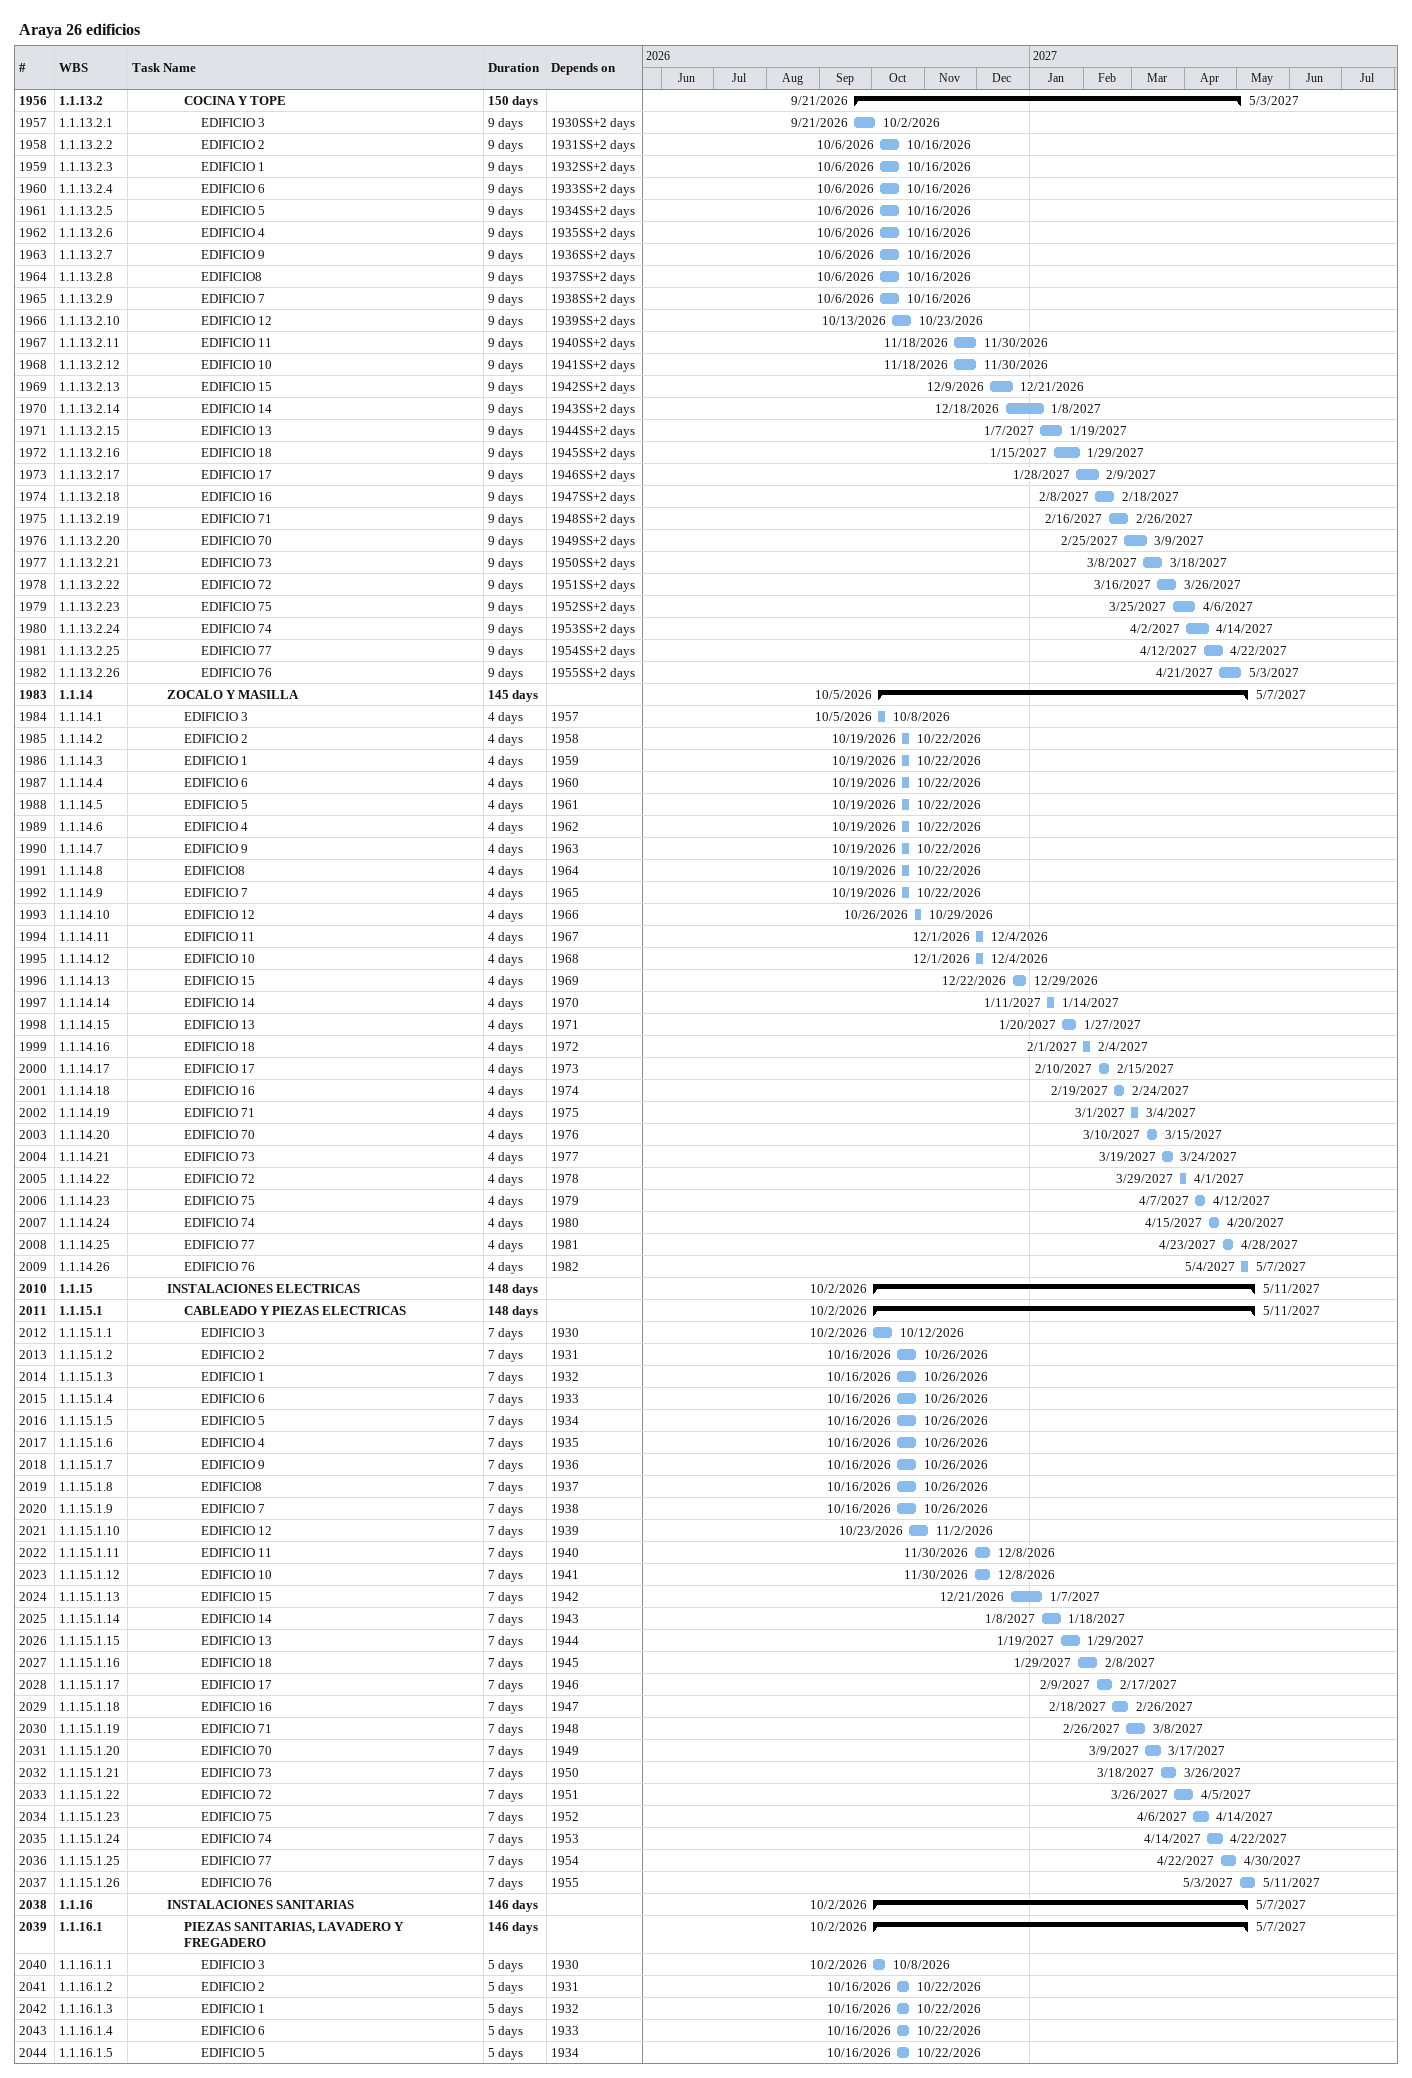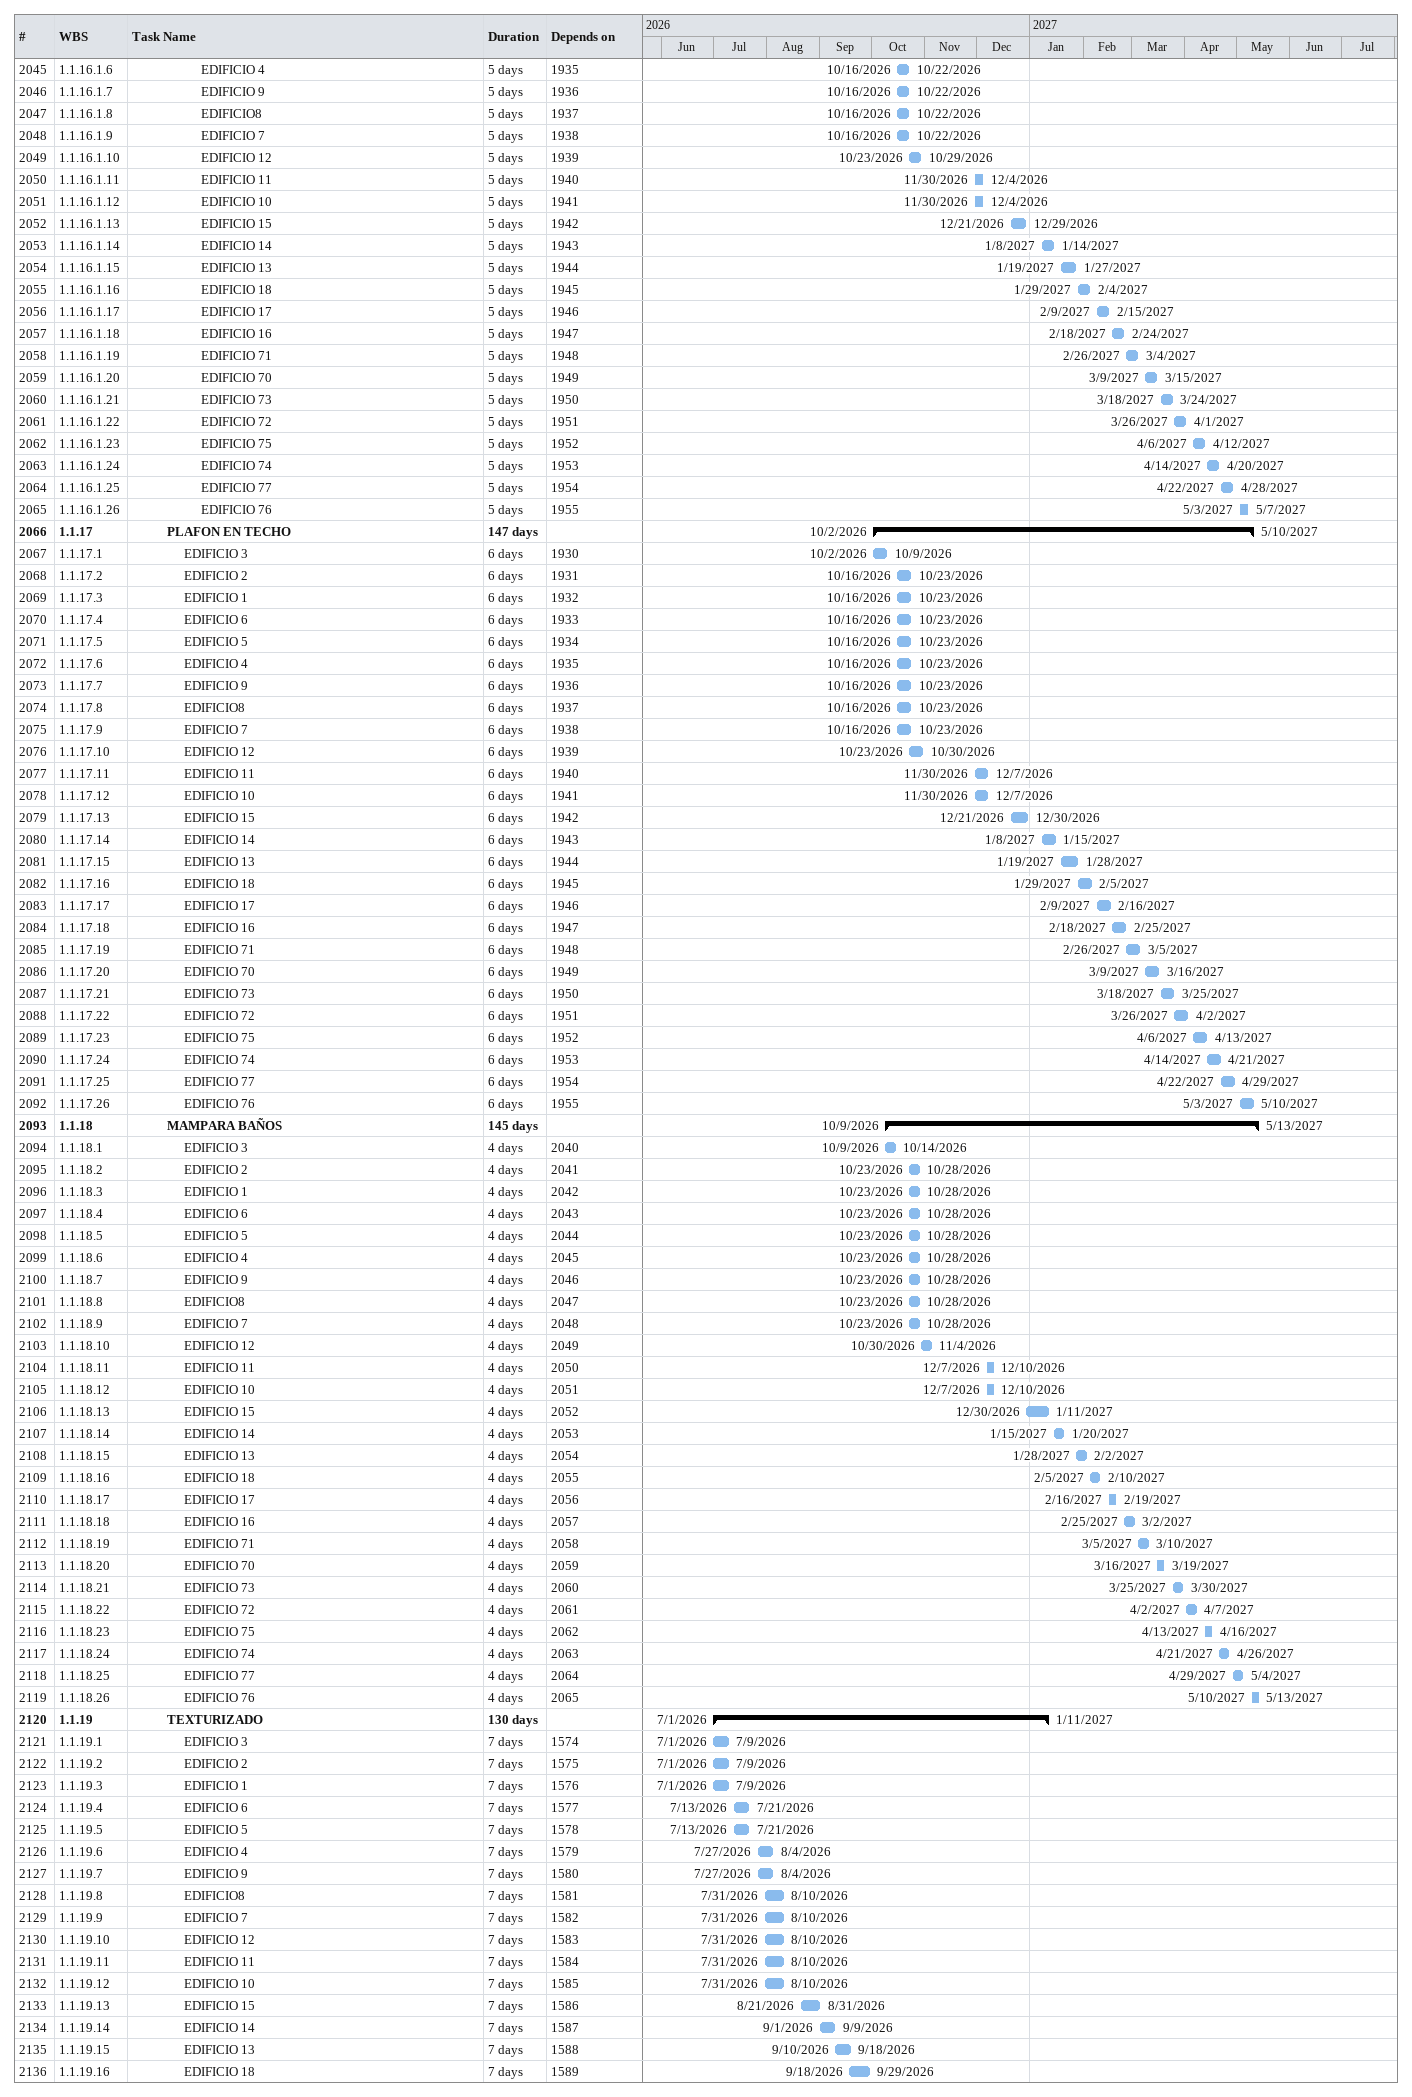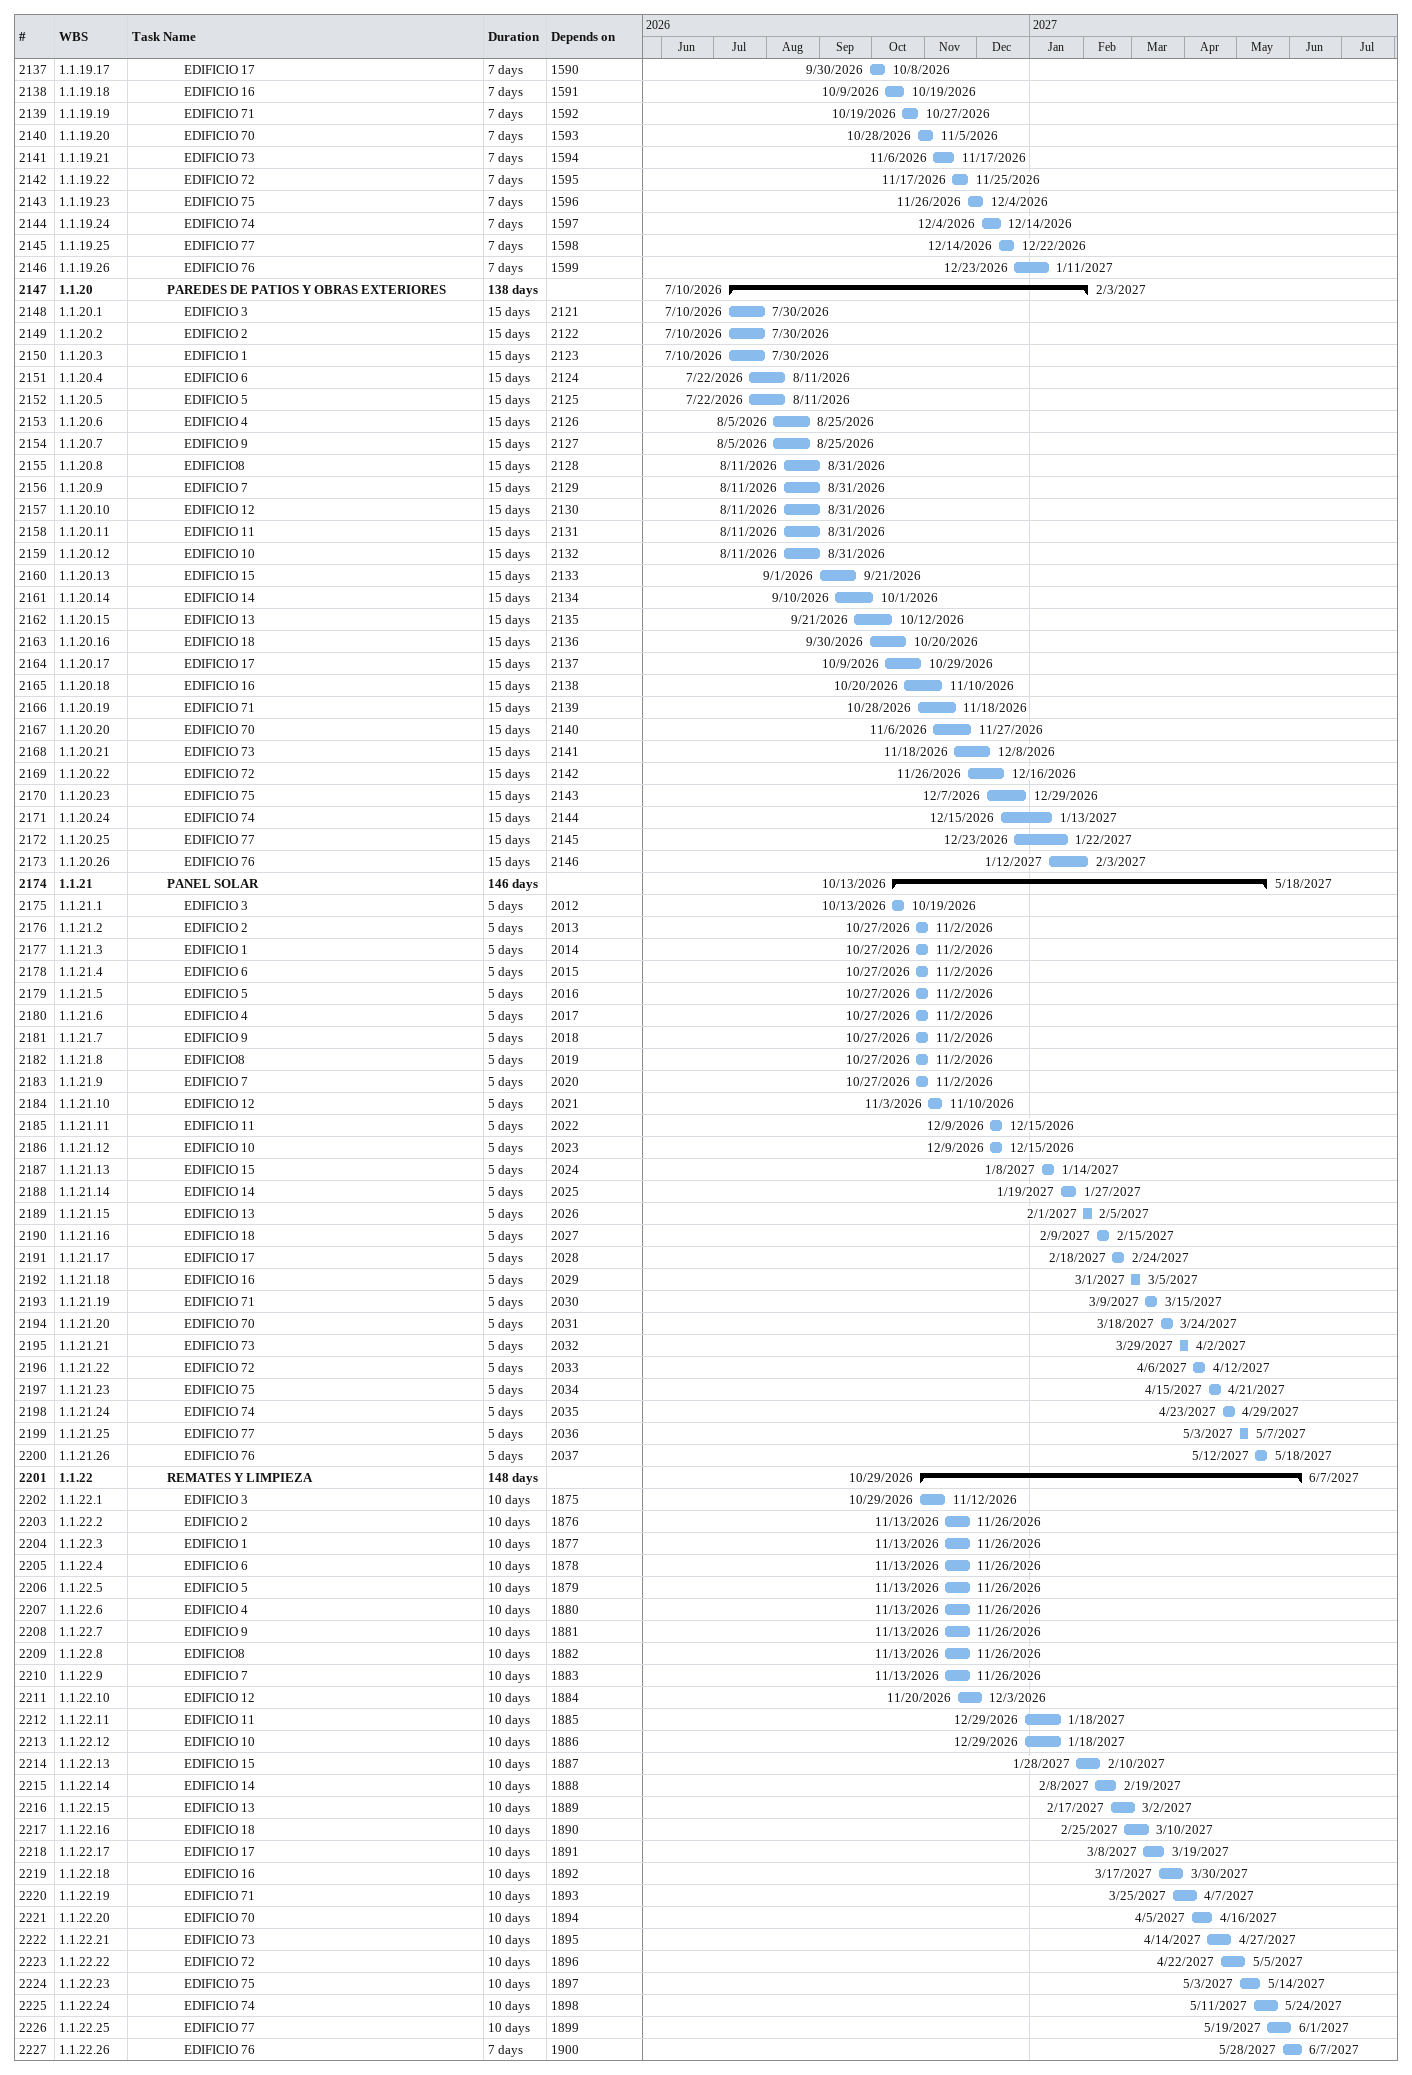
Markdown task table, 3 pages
Araya 26 edificios

| ID | WBS | Task | Duration | Start | Finish | Predecessors |
|---|---|---|---|---|---|---|
| 1956 | 1.1.13.2 | **COCINA Y TOPE** | 150d | 2026-09-21 | 2027-05-03 |  |
| 1957 | 1.1.13.2.1 | EDIFICIO 3 | 9d | 2026-09-21 | 2026-10-02 | 1930SS+2d |
| 1958 | 1.1.13.2.2 | EDIFICIO 2 | 9d | 2026-10-06 | 2026-10-16 | 1931SS+2d |
| 1959 | 1.1.13.2.3 | EDIFICIO 1 | 9d | 2026-10-06 | 2026-10-16 | 1932SS+2d |
| 1960 | 1.1.13.2.4 | EDIFICIO 6 | 9d | 2026-10-06 | 2026-10-16 | 1933SS+2d |
| 1961 | 1.1.13.2.5 | EDIFICIO 5 | 9d | 2026-10-06 | 2026-10-16 | 1934SS+2d |
| 1962 | 1.1.13.2.6 | EDIFICIO 4 | 9d | 2026-10-06 | 2026-10-16 | 1935SS+2d |
| 1963 | 1.1.13.2.7 | EDIFICIO 9 | 9d | 2026-10-06 | 2026-10-16 | 1936SS+2d |
| 1964 | 1.1.13.2.8 | EDIFICIO8 | 9d | 2026-10-06 | 2026-10-16 | 1937SS+2d |
| 1965 | 1.1.13.2.9 | EDIFICIO 7 | 9d | 2026-10-06 | 2026-10-16 | 1938SS+2d |
| 1966 | 1.1.13.2.10 | EDIFICIO 12 | 9d | 2026-10-13 | 2026-10-23 | 1939SS+2d |
| 1967 | 1.1.13.2.11 | EDIFICIO 11 | 9d | 2026-11-18 | 2026-11-30 | 1940SS+2d |
| 1968 | 1.1.13.2.12 | EDIFICIO 10 | 9d | 2026-11-18 | 2026-11-30 | 1941SS+2d |
| 1969 | 1.1.13.2.13 | EDIFICIO 15 | 9d | 2026-12-09 | 2026-12-21 | 1942SS+2d |
| 1970 | 1.1.13.2.14 | EDIFICIO 14 | 9d | 2026-12-18 | 2027-01-08 | 1943SS+2d |
| 1971 | 1.1.13.2.15 | EDIFICIO 13 | 9d | 2027-01-07 | 2027-01-19 | 1944SS+2d |
| 1972 | 1.1.13.2.16 | EDIFICIO 18 | 9d | 2027-01-15 | 2027-01-29 | 1945SS+2d |
| 1973 | 1.1.13.2.17 | EDIFICIO 17 | 9d | 2027-01-28 | 2027-02-09 | 1946SS+2d |
| 1974 | 1.1.13.2.18 | EDIFICIO 16 | 9d | 2027-02-08 | 2027-02-18 | 1947SS+2d |
| 1975 | 1.1.13.2.19 | EDIFICIO 71 | 9d | 2027-02-16 | 2027-02-26 | 1948SS+2d |
| 1976 | 1.1.13.2.20 | EDIFICIO 70 | 9d | 2027-02-25 | 2027-03-09 | 1949SS+2d |
| 1977 | 1.1.13.2.21 | EDIFICIO 73 | 9d | 2027-03-08 | 2027-03-18 | 1950SS+2d |
| 1978 | 1.1.13.2.22 | EDIFICIO 72 | 9d | 2027-03-16 | 2027-03-26 | 1951SS+2d |
| 1979 | 1.1.13.2.23 | EDIFICIO 75 | 9d | 2027-03-25 | 2027-04-06 | 1952SS+2d |
| 1980 | 1.1.13.2.24 | EDIFICIO 74 | 9d | 2027-04-02 | 2027-04-14 | 1953SS+2d |
| 1981 | 1.1.13.2.25 | EDIFICIO 77 | 9d | 2027-04-12 | 2027-04-22 | 1954SS+2d |
| 1982 | 1.1.13.2.26 | EDIFICIO 76 | 9d | 2027-04-21 | 2027-05-03 | 1955SS+2d |
| 1983 | 1.1.14 | **ZOCALO Y MASILLA** | 145d | 2026-10-05 | 2027-05-07 |  |
| 1984 | 1.1.14.1 | EDIFICIO 3 | 4d | 2026-10-05 | 2026-10-08 | 1957 |
| 1985 | 1.1.14.2 | EDIFICIO 2 | 4d | 2026-10-19 | 2026-10-22 | 1958 |
| 1986 | 1.1.14.3 | EDIFICIO 1 | 4d | 2026-10-19 | 2026-10-22 | 1959 |
| 1987 | 1.1.14.4 | EDIFICIO 6 | 4d | 2026-10-19 | 2026-10-22 | 1960 |
| 1988 | 1.1.14.5 | EDIFICIO 5 | 4d | 2026-10-19 | 2026-10-22 | 1961 |
| 1989 | 1.1.14.6 | EDIFICIO 4 | 4d | 2026-10-19 | 2026-10-22 | 1962 |
| 1990 | 1.1.14.7 | EDIFICIO 9 | 4d | 2026-10-19 | 2026-10-22 | 1963 |
| 1991 | 1.1.14.8 | EDIFICIO8 | 4d | 2026-10-19 | 2026-10-22 | 1964 |
| 1992 | 1.1.14.9 | EDIFICIO 7 | 4d | 2026-10-19 | 2026-10-22 | 1965 |
| 1993 | 1.1.14.10 | EDIFICIO 12 | 4d | 2026-10-26 | 2026-10-29 | 1966 |
| 1994 | 1.1.14.11 | EDIFICIO 11 | 4d | 2026-12-01 | 2026-12-04 | 1967 |
| 1995 | 1.1.14.12 | EDIFICIO 10 | 4d | 2026-12-01 | 2026-12-04 | 1968 |
| 1996 | 1.1.14.13 | EDIFICIO 15 | 4d | 2026-12-22 | 2026-12-29 | 1969 |
| 1997 | 1.1.14.14 | EDIFICIO 14 | 4d | 2027-01-11 | 2027-01-14 | 1970 |
| 1998 | 1.1.14.15 | EDIFICIO 13 | 4d | 2027-01-20 | 2027-01-27 | 1971 |
| 1999 | 1.1.14.16 | EDIFICIO 18 | 4d | 2027-02-01 | 2027-02-04 | 1972 |
| 2000 | 1.1.14.17 | EDIFICIO 17 | 4d | 2027-02-10 | 2027-02-15 | 1973 |
| 2001 | 1.1.14.18 | EDIFICIO 16 | 4d | 2027-02-19 | 2027-02-24 | 1974 |
| 2002 | 1.1.14.19 | EDIFICIO 71 | 4d | 2027-03-01 | 2027-03-04 | 1975 |
| 2003 | 1.1.14.20 | EDIFICIO 70 | 4d | 2027-03-10 | 2027-03-15 | 1976 |
| 2004 | 1.1.14.21 | EDIFICIO 73 | 4d | 2027-03-19 | 2027-03-24 | 1977 |
| 2005 | 1.1.14.22 | EDIFICIO 72 | 4d | 2027-03-29 | 2027-04-01 | 1978 |
| 2006 | 1.1.14.23 | EDIFICIO 75 | 4d | 2027-04-07 | 2027-04-12 | 1979 |
| 2007 | 1.1.14.24 | EDIFICIO 74 | 4d | 2027-04-15 | 2027-04-20 | 1980 |
| 2008 | 1.1.14.25 | EDIFICIO 77 | 4d | 2027-04-23 | 2027-04-28 | 1981 |
| 2009 | 1.1.14.26 | EDIFICIO 76 | 4d | 2027-05-04 | 2027-05-07 | 1982 |
| 2010 | 1.1.15 | **INSTALACIONES ELECTRICAS** | 148d | 2026-10-02 | 2027-05-11 |  |
| 2011 | 1.1.15.1 | **CABLEADO Y PIEZAS ELECTRICAS** | 148d | 2026-10-02 | 2027-05-11 |  |
| 2012 | 1.1.15.1.1 | EDIFICIO 3 | 7d | 2026-10-02 | 2026-10-12 | 1930 |
| 2013 | 1.1.15.1.2 | EDIFICIO 2 | 7d | 2026-10-16 | 2026-10-26 | 1931 |
| 2014 | 1.1.15.1.3 | EDIFICIO 1 | 7d | 2026-10-16 | 2026-10-26 | 1932 |
| 2015 | 1.1.15.1.4 | EDIFICIO 6 | 7d | 2026-10-16 | 2026-10-26 | 1933 |
| 2016 | 1.1.15.1.5 | EDIFICIO 5 | 7d | 2026-10-16 | 2026-10-26 | 1934 |
| 2017 | 1.1.15.1.6 | EDIFICIO 4 | 7d | 2026-10-16 | 2026-10-26 | 1935 |
| 2018 | 1.1.15.1.7 | EDIFICIO 9 | 7d | 2026-10-16 | 2026-10-26 | 1936 |
| 2019 | 1.1.15.1.8 | EDIFICIO8 | 7d | 2026-10-16 | 2026-10-26 | 1937 |
| 2020 | 1.1.15.1.9 | EDIFICIO 7 | 7d | 2026-10-16 | 2026-10-26 | 1938 |
| 2021 | 1.1.15.1.10 | EDIFICIO 12 | 7d | 2026-10-23 | 2026-11-02 | 1939 |
| 2022 | 1.1.15.1.11 | EDIFICIO 11 | 7d | 2026-11-30 | 2026-12-08 | 1940 |
| 2023 | 1.1.15.1.12 | EDIFICIO 10 | 7d | 2026-11-30 | 2026-12-08 | 1941 |
| 2024 | 1.1.15.1.13 | EDIFICIO 15 | 7d | 2026-12-21 | 2027-01-07 | 1942 |
| 2025 | 1.1.15.1.14 | EDIFICIO 14 | 7d | 2027-01-08 | 2027-01-18 | 1943 |
| 2026 | 1.1.15.1.15 | EDIFICIO 13 | 7d | 2027-01-19 | 2027-01-29 | 1944 |
| 2027 | 1.1.15.1.16 | EDIFICIO 18 | 7d | 2027-01-29 | 2027-02-08 | 1945 |
| 2028 | 1.1.15.1.17 | EDIFICIO 17 | 7d | 2027-02-09 | 2027-02-17 | 1946 |
| 2029 | 1.1.15.1.18 | EDIFICIO 16 | 7d | 2027-02-18 | 2027-02-26 | 1947 |
| 2030 | 1.1.15.1.19 | EDIFICIO 71 | 7d | 2027-02-26 | 2027-03-08 | 1948 |
| 2031 | 1.1.15.1.20 | EDIFICIO 70 | 7d | 2027-03-09 | 2027-03-17 | 1949 |
| 2032 | 1.1.15.1.21 | EDIFICIO 73 | 7d | 2027-03-18 | 2027-03-26 | 1950 |
| 2033 | 1.1.15.1.22 | EDIFICIO 72 | 7d | 2027-03-26 | 2027-04-05 | 1951 |
| 2034 | 1.1.15.1.23 | EDIFICIO 75 | 7d | 2027-04-06 | 2027-04-14 | 1952 |
| 2035 | 1.1.15.1.24 | EDIFICIO 74 | 7d | 2027-04-14 | 2027-04-22 | 1953 |
| 2036 | 1.1.15.1.25 | EDIFICIO 77 | 7d | 2027-04-22 | 2027-04-30 | 1954 |
| 2037 | 1.1.15.1.26 | EDIFICIO 76 | 7d | 2027-05-03 | 2027-05-11 | 1955 |
| 2038 | 1.1.16 | **INSTALACIONES SANITARIAS** | 146d | 2026-10-02 | 2027-05-07 |  |
| 2039 | 1.1.16.1 | **PIEZAS SANITARIAS, LAVADERO Y FREGADERO** | 146d | 2026-10-02 | 2027-05-07 |  |
| 2040 | 1.1.16.1.1 | EDIFICIO 3 | 5d | 2026-10-02 | 2026-10-08 | 1930 |
| 2041 | 1.1.16.1.2 | EDIFICIO 2 | 5d | 2026-10-16 | 2026-10-22 | 1931 |
| 2042 | 1.1.16.1.3 | EDIFICIO 1 | 5d | 2026-10-16 | 2026-10-22 | 1932 |
| 2043 | 1.1.16.1.4 | EDIFICIO 6 | 5d | 2026-10-16 | 2026-10-22 | 1933 |
| 2044 | 1.1.16.1.5 | EDIFICIO 5 | 5d | 2026-10-16 | 2026-10-22 | 1934 |
| 2045 | 1.1.16.1.6 | EDIFICIO 4 | 5d | 2026-10-16 | 2026-10-22 | 1935 |
| 2046 | 1.1.16.1.7 | EDIFICIO 9 | 5d | 2026-10-16 | 2026-10-22 | 1936 |
| 2047 | 1.1.16.1.8 | EDIFICIO8 | 5d | 2026-10-16 | 2026-10-22 | 1937 |
| 2048 | 1.1.16.1.9 | EDIFICIO 7 | 5d | 2026-10-16 | 2026-10-22 | 1938 |
| 2049 | 1.1.16.1.10 | EDIFICIO 12 | 5d | 2026-10-23 | 2026-10-29 | 1939 |
| 2050 | 1.1.16.1.11 | EDIFICIO 11 | 5d | 2026-11-30 | 2026-12-04 | 1940 |
| 2051 | 1.1.16.1.12 | EDIFICIO 10 | 5d | 2026-11-30 | 2026-12-04 | 1941 |
| 2052 | 1.1.16.1.13 | EDIFICIO 15 | 5d | 2026-12-21 | 2026-12-29 | 1942 |
| 2053 | 1.1.16.1.14 | EDIFICIO 14 | 5d | 2027-01-08 | 2027-01-14 | 1943 |
| 2054 | 1.1.16.1.15 | EDIFICIO 13 | 5d | 2027-01-19 | 2027-01-27 | 1944 |
| 2055 | 1.1.16.1.16 | EDIFICIO 18 | 5d | 2027-01-29 | 2027-02-04 | 1945 |
| 2056 | 1.1.16.1.17 | EDIFICIO 17 | 5d | 2027-02-09 | 2027-02-15 | 1946 |
| 2057 | 1.1.16.1.18 | EDIFICIO 16 | 5d | 2027-02-18 | 2027-02-24 | 1947 |
| 2058 | 1.1.16.1.19 | EDIFICIO 71 | 5d | 2027-02-26 | 2027-03-04 | 1948 |
| 2059 | 1.1.16.1.20 | EDIFICIO 70 | 5d | 2027-03-09 | 2027-03-15 | 1949 |
| 2060 | 1.1.16.1.21 | EDIFICIO 73 | 5d | 2027-03-18 | 2027-03-24 | 1950 |
| 2061 | 1.1.16.1.22 | EDIFICIO 72 | 5d | 2027-03-26 | 2027-04-01 | 1951 |
| 2062 | 1.1.16.1.23 | EDIFICIO 75 | 5d | 2027-04-06 | 2027-04-12 | 1952 |
| 2063 | 1.1.16.1.24 | EDIFICIO 74 | 5d | 2027-04-14 | 2027-04-20 | 1953 |
| 2064 | 1.1.16.1.25 | EDIFICIO 77 | 5d | 2027-04-22 | 2027-04-28 | 1954 |
| 2065 | 1.1.16.1.26 | EDIFICIO 76 | 5d | 2027-05-03 | 2027-05-07 | 1955 |
| 2066 | 1.1.17 | **PLAFON EN TECHO** | 147d | 2026-10-02 | 2027-05-10 |  |
| 2067 | 1.1.17.1 | EDIFICIO 3 | 6d | 2026-10-02 | 2026-10-09 | 1930 |
| 2068 | 1.1.17.2 | EDIFICIO 2 | 6d | 2026-10-16 | 2026-10-23 | 1931 |
| 2069 | 1.1.17.3 | EDIFICIO 1 | 6d | 2026-10-16 | 2026-10-23 | 1932 |
| 2070 | 1.1.17.4 | EDIFICIO 6 | 6d | 2026-10-16 | 2026-10-23 | 1933 |
| 2071 | 1.1.17.5 | EDIFICIO 5 | 6d | 2026-10-16 | 2026-10-23 | 1934 |
| 2072 | 1.1.17.6 | EDIFICIO 4 | 6d | 2026-10-16 | 2026-10-23 | 1935 |
| 2073 | 1.1.17.7 | EDIFICIO 9 | 6d | 2026-10-16 | 2026-10-23 | 1936 |
| 2074 | 1.1.17.8 | EDIFICIO8 | 6d | 2026-10-16 | 2026-10-23 | 1937 |
| 2075 | 1.1.17.9 | EDIFICIO 7 | 6d | 2026-10-16 | 2026-10-23 | 1938 |
| 2076 | 1.1.17.10 | EDIFICIO 12 | 6d | 2026-10-23 | 2026-10-30 | 1939 |
| 2077 | 1.1.17.11 | EDIFICIO 11 | 6d | 2026-11-30 | 2026-12-07 | 1940 |
| 2078 | 1.1.17.12 | EDIFICIO 10 | 6d | 2026-11-30 | 2026-12-07 | 1941 |
| 2079 | 1.1.17.13 | EDIFICIO 15 | 6d | 2026-12-21 | 2026-12-30 | 1942 |
| 2080 | 1.1.17.14 | EDIFICIO 14 | 6d | 2027-01-08 | 2027-01-15 | 1943 |
| 2081 | 1.1.17.15 | EDIFICIO 13 | 6d | 2027-01-19 | 2027-01-28 | 1944 |
| 2082 | 1.1.17.16 | EDIFICIO 18 | 6d | 2027-01-29 | 2027-02-05 | 1945 |
| 2083 | 1.1.17.17 | EDIFICIO 17 | 6d | 2027-02-09 | 2027-02-16 | 1946 |
| 2084 | 1.1.17.18 | EDIFICIO 16 | 6d | 2027-02-18 | 2027-02-25 | 1947 |
| 2085 | 1.1.17.19 | EDIFICIO 71 | 6d | 2027-02-26 | 2027-03-05 | 1948 |
| 2086 | 1.1.17.20 | EDIFICIO 70 | 6d | 2027-03-09 | 2027-03-16 | 1949 |
| 2087 | 1.1.17.21 | EDIFICIO 73 | 6d | 2027-03-18 | 2027-03-25 | 1950 |
| 2088 | 1.1.17.22 | EDIFICIO 72 | 6d | 2027-03-26 | 2027-04-02 | 1951 |
| 2089 | 1.1.17.23 | EDIFICIO 75 | 6d | 2027-04-06 | 2027-04-13 | 1952 |
| 2090 | 1.1.17.24 | EDIFICIO 74 | 6d | 2027-04-14 | 2027-04-21 | 1953 |
| 2091 | 1.1.17.25 | EDIFICIO 77 | 6d | 2027-04-22 | 2027-04-29 | 1954 |
| 2092 | 1.1.17.26 | EDIFICIO 76 | 6d | 2027-05-03 | 2027-05-10 | 1955 |
| 2093 | 1.1.18 | **MAMPARA BAÑOS** | 145d | 2026-10-09 | 2027-05-13 |  |
| 2094 | 1.1.18.1 | EDIFICIO 3 | 4d | 2026-10-09 | 2026-10-14 | 2040 |
| 2095 | 1.1.18.2 | EDIFICIO 2 | 4d | 2026-10-23 | 2026-10-28 | 2041 |
| 2096 | 1.1.18.3 | EDIFICIO 1 | 4d | 2026-10-23 | 2026-10-28 | 2042 |
| 2097 | 1.1.18.4 | EDIFICIO 6 | 4d | 2026-10-23 | 2026-10-28 | 2043 |
| 2098 | 1.1.18.5 | EDIFICIO 5 | 4d | 2026-10-23 | 2026-10-28 | 2044 |
| 2099 | 1.1.18.6 | EDIFICIO 4 | 4d | 2026-10-23 | 2026-10-28 | 2045 |
| 2100 | 1.1.18.7 | EDIFICIO 9 | 4d | 2026-10-23 | 2026-10-28 | 2046 |
| 2101 | 1.1.18.8 | EDIFICIO8 | 4d | 2026-10-23 | 2026-10-28 | 2047 |
| 2102 | 1.1.18.9 | EDIFICIO 7 | 4d | 2026-10-23 | 2026-10-28 | 2048 |
| 2103 | 1.1.18.10 | EDIFICIO 12 | 4d | 2026-10-30 | 2026-11-04 | 2049 |
| 2104 | 1.1.18.11 | EDIFICIO 11 | 4d | 2026-12-07 | 2026-12-10 | 2050 |
| 2105 | 1.1.18.12 | EDIFICIO 10 | 4d | 2026-12-07 | 2026-12-10 | 2051 |
| 2106 | 1.1.18.13 | EDIFICIO 15 | 4d | 2026-12-30 | 2027-01-11 | 2052 |
| 2107 | 1.1.18.14 | EDIFICIO 14 | 4d | 2027-01-15 | 2027-01-20 | 2053 |
| 2108 | 1.1.18.15 | EDIFICIO 13 | 4d | 2027-01-28 | 2027-02-02 | 2054 |
| 2109 | 1.1.18.16 | EDIFICIO 18 | 4d | 2027-02-05 | 2027-02-10 | 2055 |
| 2110 | 1.1.18.17 | EDIFICIO 17 | 4d | 2027-02-16 | 2027-02-19 | 2056 |
| 2111 | 1.1.18.18 | EDIFICIO 16 | 4d | 2027-02-25 | 2027-03-02 | 2057 |
| 2112 | 1.1.18.19 | EDIFICIO 71 | 4d | 2027-03-05 | 2027-03-10 | 2058 |
| 2113 | 1.1.18.20 | EDIFICIO 70 | 4d | 2027-03-16 | 2027-03-19 | 2059 |
| 2114 | 1.1.18.21 | EDIFICIO 73 | 4d | 2027-03-25 | 2027-03-30 | 2060 |
| 2115 | 1.1.18.22 | EDIFICIO 72 | 4d | 2027-04-02 | 2027-04-07 | 2061 |
| 2116 | 1.1.18.23 | EDIFICIO 75 | 4d | 2027-04-13 | 2027-04-16 | 2062 |
| 2117 | 1.1.18.24 | EDIFICIO 74 | 4d | 2027-04-21 | 2027-04-26 | 2063 |
| 2118 | 1.1.18.25 | EDIFICIO 77 | 4d | 2027-04-29 | 2027-05-04 | 2064 |
| 2119 | 1.1.18.26 | EDIFICIO 76 | 4d | 2027-05-10 | 2027-05-13 | 2065 |
| 2120 | 1.1.19 | **TEXTURIZADO** | 130d | 2026-07-01 | 2027-01-11 |  |
| 2121 | 1.1.19.1 | EDIFICIO 3 | 7d | 2026-07-01 | 2026-07-09 | 1574 |
| 2122 | 1.1.19.2 | EDIFICIO 2 | 7d | 2026-07-01 | 2026-07-09 | 1575 |
| 2123 | 1.1.19.3 | EDIFICIO 1 | 7d | 2026-07-01 | 2026-07-09 | 1576 |
| 2124 | 1.1.19.4 | EDIFICIO 6 | 7d | 2026-07-13 | 2026-07-21 | 1577 |
| 2125 | 1.1.19.5 | EDIFICIO 5 | 7d | 2026-07-13 | 2026-07-21 | 1578 |
| 2126 | 1.1.19.6 | EDIFICIO 4 | 7d | 2026-07-27 | 2026-08-04 | 1579 |
| 2127 | 1.1.19.7 | EDIFICIO 9 | 7d | 2026-07-27 | 2026-08-04 | 1580 |
| 2128 | 1.1.19.8 | EDIFICIO8 | 7d | 2026-07-31 | 2026-08-10 | 1581 |
| 2129 | 1.1.19.9 | EDIFICIO 7 | 7d | 2026-07-31 | 2026-08-10 | 1582 |
| 2130 | 1.1.19.10 | EDIFICIO 12 | 7d | 2026-07-31 | 2026-08-10 | 1583 |
| 2131 | 1.1.19.11 | EDIFICIO 11 | 7d | 2026-07-31 | 2026-08-10 | 1584 |
| 2132 | 1.1.19.12 | EDIFICIO 10 | 7d | 2026-07-31 | 2026-08-10 | 1585 |
| 2133 | 1.1.19.13 | EDIFICIO 15 | 7d | 2026-08-21 | 2026-08-31 | 1586 |
| 2134 | 1.1.19.14 | EDIFICIO 14 | 7d | 2026-09-01 | 2026-09-09 | 1587 |
| 2135 | 1.1.19.15 | EDIFICIO 13 | 7d | 2026-09-10 | 2026-09-18 | 1588 |
| 2136 | 1.1.19.16 | EDIFICIO 18 | 7d | 2026-09-18 | 2026-09-29 | 1589 |
| 2137 | 1.1.19.17 | EDIFICIO 17 | 7d | 2026-09-30 | 2026-10-08 | 1590 |
| 2138 | 1.1.19.18 | EDIFICIO 16 | 7d | 2026-10-09 | 2026-10-19 | 1591 |
| 2139 | 1.1.19.19 | EDIFICIO 71 | 7d | 2026-10-19 | 2026-10-27 | 1592 |
| 2140 | 1.1.19.20 | EDIFICIO 70 | 7d | 2026-10-28 | 2026-11-05 | 1593 |
| 2141 | 1.1.19.21 | EDIFICIO 73 | 7d | 2026-11-06 | 2026-11-17 | 1594 |
| 2142 | 1.1.19.22 | EDIFICIO 72 | 7d | 2026-11-17 | 2026-11-25 | 1595 |
| 2143 | 1.1.19.23 | EDIFICIO 75 | 7d | 2026-11-26 | 2026-12-04 | 1596 |
| 2144 | 1.1.19.24 | EDIFICIO 74 | 7d | 2026-12-04 | 2026-12-14 | 1597 |
| 2145 | 1.1.19.25 | EDIFICIO 77 | 7d | 2026-12-14 | 2026-12-22 | 1598 |
| 2146 | 1.1.19.26 | EDIFICIO 76 | 7d | 2026-12-23 | 2027-01-11 | 1599 |
| 2147 | 1.1.20 | **PAREDES DE PATIOS Y OBRAS EXTERIORES** | 138d | 2026-07-10 | 2027-02-03 |  |
| 2148 | 1.1.20.1 | EDIFICIO 3 | 15d | 2026-07-10 | 2026-07-30 | 2121 |
| 2149 | 1.1.20.2 | EDIFICIO 2 | 15d | 2026-07-10 | 2026-07-30 | 2122 |
| 2150 | 1.1.20.3 | EDIFICIO 1 | 15d | 2026-07-10 | 2026-07-30 | 2123 |
| 2151 | 1.1.20.4 | EDIFICIO 6 | 15d | 2026-07-22 | 2026-08-11 | 2124 |
| 2152 | 1.1.20.5 | EDIFICIO 5 | 15d | 2026-07-22 | 2026-08-11 | 2125 |
| 2153 | 1.1.20.6 | EDIFICIO 4 | 15d | 2026-08-05 | 2026-08-25 | 2126 |
| 2154 | 1.1.20.7 | EDIFICIO 9 | 15d | 2026-08-05 | 2026-08-25 | 2127 |
| 2155 | 1.1.20.8 | EDIFICIO8 | 15d | 2026-08-11 | 2026-08-31 | 2128 |
| 2156 | 1.1.20.9 | EDIFICIO 7 | 15d | 2026-08-11 | 2026-08-31 | 2129 |
| 2157 | 1.1.20.10 | EDIFICIO 12 | 15d | 2026-08-11 | 2026-08-31 | 2130 |
| 2158 | 1.1.20.11 | EDIFICIO 11 | 15d | 2026-08-11 | 2026-08-31 | 2131 |
| 2159 | 1.1.20.12 | EDIFICIO 10 | 15d | 2026-08-11 | 2026-08-31 | 2132 |
| 2160 | 1.1.20.13 | EDIFICIO 15 | 15d | 2026-09-01 | 2026-09-21 | 2133 |
| 2161 | 1.1.20.14 | EDIFICIO 14 | 15d | 2026-09-10 | 2026-10-01 | 2134 |
| 2162 | 1.1.20.15 | EDIFICIO 13 | 15d | 2026-09-21 | 2026-10-12 | 2135 |
| 2163 | 1.1.20.16 | EDIFICIO 18 | 15d | 2026-09-30 | 2026-10-20 | 2136 |
| 2164 | 1.1.20.17 | EDIFICIO 17 | 15d | 2026-10-09 | 2026-10-29 | 2137 |
| 2165 | 1.1.20.18 | EDIFICIO 16 | 15d | 2026-10-20 | 2026-11-10 | 2138 |
| 2166 | 1.1.20.19 | EDIFICIO 71 | 15d | 2026-10-28 | 2026-11-18 | 2139 |
| 2167 | 1.1.20.20 | EDIFICIO 70 | 15d | 2026-11-06 | 2026-11-27 | 2140 |
| 2168 | 1.1.20.21 | EDIFICIO 73 | 15d | 2026-11-18 | 2026-12-08 | 2141 |
| 2169 | 1.1.20.22 | EDIFICIO 72 | 15d | 2026-11-26 | 2026-12-16 | 2142 |
| 2170 | 1.1.20.23 | EDIFICIO 75 | 15d | 2026-12-07 | 2026-12-29 | 2143 |
| 2171 | 1.1.20.24 | EDIFICIO 74 | 15d | 2026-12-15 | 2027-01-13 | 2144 |
| 2172 | 1.1.20.25 | EDIFICIO 77 | 15d | 2026-12-23 | 2027-01-22 | 2145 |
| 2173 | 1.1.20.26 | EDIFICIO 76 | 15d | 2027-01-12 | 2027-02-03 | 2146 |
| 2174 | 1.1.21 | **PANEL SOLAR** | 146d | 2026-10-13 | 2027-05-18 |  |
| 2175 | 1.1.21.1 | EDIFICIO 3 | 5d | 2026-10-13 | 2026-10-19 | 2012 |
| 2176 | 1.1.21.2 | EDIFICIO 2 | 5d | 2026-10-27 | 2026-11-02 | 2013 |
| 2177 | 1.1.21.3 | EDIFICIO 1 | 5d | 2026-10-27 | 2026-11-02 | 2014 |
| 2178 | 1.1.21.4 | EDIFICIO 6 | 5d | 2026-10-27 | 2026-11-02 | 2015 |
| 2179 | 1.1.21.5 | EDIFICIO 5 | 5d | 2026-10-27 | 2026-11-02 | 2016 |
| 2180 | 1.1.21.6 | EDIFICIO 4 | 5d | 2026-10-27 | 2026-11-02 | 2017 |
| 2181 | 1.1.21.7 | EDIFICIO 9 | 5d | 2026-10-27 | 2026-11-02 | 2018 |
| 2182 | 1.1.21.8 | EDIFICIO8 | 5d | 2026-10-27 | 2026-11-02 | 2019 |
| 2183 | 1.1.21.9 | EDIFICIO 7 | 5d | 2026-10-27 | 2026-11-02 | 2020 |
| 2184 | 1.1.21.10 | EDIFICIO 12 | 5d | 2026-11-03 | 2026-11-10 | 2021 |
| 2185 | 1.1.21.11 | EDIFICIO 11 | 5d | 2026-12-09 | 2026-12-15 | 2022 |
| 2186 | 1.1.21.12 | EDIFICIO 10 | 5d | 2026-12-09 | 2026-12-15 | 2023 |
| 2187 | 1.1.21.13 | EDIFICIO 15 | 5d | 2027-01-08 | 2027-01-14 | 2024 |
| 2188 | 1.1.21.14 | EDIFICIO 14 | 5d | 2027-01-19 | 2027-01-27 | 2025 |
| 2189 | 1.1.21.15 | EDIFICIO 13 | 5d | 2027-02-01 | 2027-02-05 | 2026 |
| 2190 | 1.1.21.16 | EDIFICIO 18 | 5d | 2027-02-09 | 2027-02-15 | 2027 |
| 2191 | 1.1.21.17 | EDIFICIO 17 | 5d | 2027-02-18 | 2027-02-24 | 2028 |
| 2192 | 1.1.21.18 | EDIFICIO 16 | 5d | 2027-03-01 | 2027-03-05 | 2029 |
| 2193 | 1.1.21.19 | EDIFICIO 71 | 5d | 2027-03-09 | 2027-03-15 | 2030 |
| 2194 | 1.1.21.20 | EDIFICIO 70 | 5d | 2027-03-18 | 2027-03-24 | 2031 |
| 2195 | 1.1.21.21 | EDIFICIO 73 | 5d | 2027-03-29 | 2027-04-02 | 2032 |
| 2196 | 1.1.21.22 | EDIFICIO 72 | 5d | 2027-04-06 | 2027-04-12 | 2033 |
| 2197 | 1.1.21.23 | EDIFICIO 75 | 5d | 2027-04-15 | 2027-04-21 | 2034 |
| 2198 | 1.1.21.24 | EDIFICIO 74 | 5d | 2027-04-23 | 2027-04-29 | 2035 |
| 2199 | 1.1.21.25 | EDIFICIO 77 | 5d | 2027-05-03 | 2027-05-07 | 2036 |
| 2200 | 1.1.21.26 | EDIFICIO 76 | 5d | 2027-05-12 | 2027-05-18 | 2037 |
| 2201 | 1.1.22 | **REMATES Y LIMPIEZA** | 148d | 2026-10-29 | 2027-06-07 |  |
| 2202 | 1.1.22.1 | EDIFICIO 3 | 10d | 2026-10-29 | 2026-11-12 | 1875 |
| 2203 | 1.1.22.2 | EDIFICIO 2 | 10d | 2026-11-13 | 2026-11-26 | 1876 |
| 2204 | 1.1.22.3 | EDIFICIO 1 | 10d | 2026-11-13 | 2026-11-26 | 1877 |
| 2205 | 1.1.22.4 | EDIFICIO 6 | 10d | 2026-11-13 | 2026-11-26 | 1878 |
| 2206 | 1.1.22.5 | EDIFICIO 5 | 10d | 2026-11-13 | 2026-11-26 | 1879 |
| 2207 | 1.1.22.6 | EDIFICIO 4 | 10d | 2026-11-13 | 2026-11-26 | 1880 |
| 2208 | 1.1.22.7 | EDIFICIO 9 | 10d | 2026-11-13 | 2026-11-26 | 1881 |
| 2209 | 1.1.22.8 | EDIFICIO8 | 10d | 2026-11-13 | 2026-11-26 | 1882 |
| 2210 | 1.1.22.9 | EDIFICIO 7 | 10d | 2026-11-13 | 2026-11-26 | 1883 |
| 2211 | 1.1.22.10 | EDIFICIO 12 | 10d | 2026-11-20 | 2026-12-03 | 1884 |
| 2212 | 1.1.22.11 | EDIFICIO 11 | 10d | 2026-12-29 | 2027-01-18 | 1885 |
| 2213 | 1.1.22.12 | EDIFICIO 10 | 10d | 2026-12-29 | 2027-01-18 | 1886 |
| 2214 | 1.1.22.13 | EDIFICIO 15 | 10d | 2027-01-28 | 2027-02-10 | 1887 |
| 2215 | 1.1.22.14 | EDIFICIO 14 | 10d | 2027-02-08 | 2027-02-19 | 1888 |
| 2216 | 1.1.22.15 | EDIFICIO 13 | 10d | 2027-02-17 | 2027-03-02 | 1889 |
| 2217 | 1.1.22.16 | EDIFICIO 18 | 10d | 2027-02-25 | 2027-03-10 | 1890 |
| 2218 | 1.1.22.17 | EDIFICIO 17 | 10d | 2027-03-08 | 2027-03-19 | 1891 |
| 2219 | 1.1.22.18 | EDIFICIO 16 | 10d | 2027-03-17 | 2027-03-30 | 1892 |
| 2220 | 1.1.22.19 | EDIFICIO 71 | 10d | 2027-03-25 | 2027-04-07 | 1893 |
| 2221 | 1.1.22.20 | EDIFICIO 70 | 10d | 2027-04-05 | 2027-04-16 | 1894 |
| 2222 | 1.1.22.21 | EDIFICIO 73 | 10d | 2027-04-14 | 2027-04-27 | 1895 |
| 2223 | 1.1.22.22 | EDIFICIO 72 | 10d | 2027-04-22 | 2027-05-05 | 1896 |
| 2224 | 1.1.22.23 | EDIFICIO 75 | 10d | 2027-05-03 | 2027-05-14 | 1897 |
| 2225 | 1.1.22.24 | EDIFICIO 74 | 10d | 2027-05-11 | 2027-05-24 | 1898 |
| 2226 | 1.1.22.25 | EDIFICIO 77 | 10d | 2027-05-19 | 2027-06-01 | 1899 |
| 2227 | 1.1.22.26 | EDIFICIO 76 | 7d | 2027-05-28 | 2027-06-07 | 1900 |
